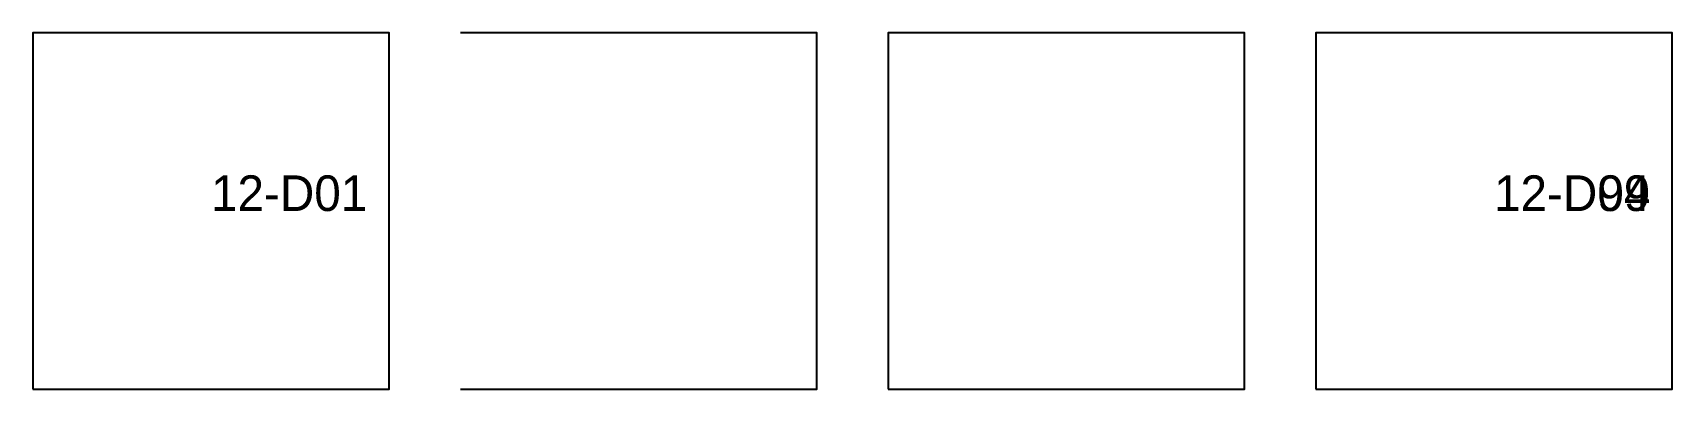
# Model space of a CAD drawing. Header units: metres. Extents: x 0 to 46, y 0 to 10.
import ezdxf

# ---------------------------------------------------------------- set-up
doc = ezdxf.new("R2010")
doc.units = ezdxf.units.M
for name, color, linetype in [('0-MISC', 7, 'Continuous'), ('A-Area-Iden', 7, 'Continuous'), ('A-Area-Space', 7, 'Continuous')]:
    doc.layers.add(name, color=color, linetype=linetype)

msp = doc.modelspace()

# ---------------------------------------------------------------- linework, layer by layer
at = {"layer": 'A-Area-Space'}
for points in [[(0, 0), (10, 0), (10, 10), (0, 10)], [(24, 0), (34, 0), (34, 10), (24, 10)], [(36, 0), (46, 0), (46, 10), (36, 10)]]:
    msp.add_lwpolyline(points, close=True, dxfattribs=at)
msp.add_lwpolyline([(12, 0), (22, 0), (22, 10), (12, 10)], dxfattribs=at)

# ---------------------------------------------------------------- texts
at = {"layer": '0-MISC'}
msp.add_text('12-D04', height=1, dxfattribs=at).set_placement((41, 5))
at = {"layer": 'A-Area-Iden'}
for s, p in [('12-D01', (5, 5)), ('12-D99', (41, 5))]:
    msp.add_text(s, height=1, dxfattribs=at).set_placement(p)

doc.saveas('drawing.dxf')
